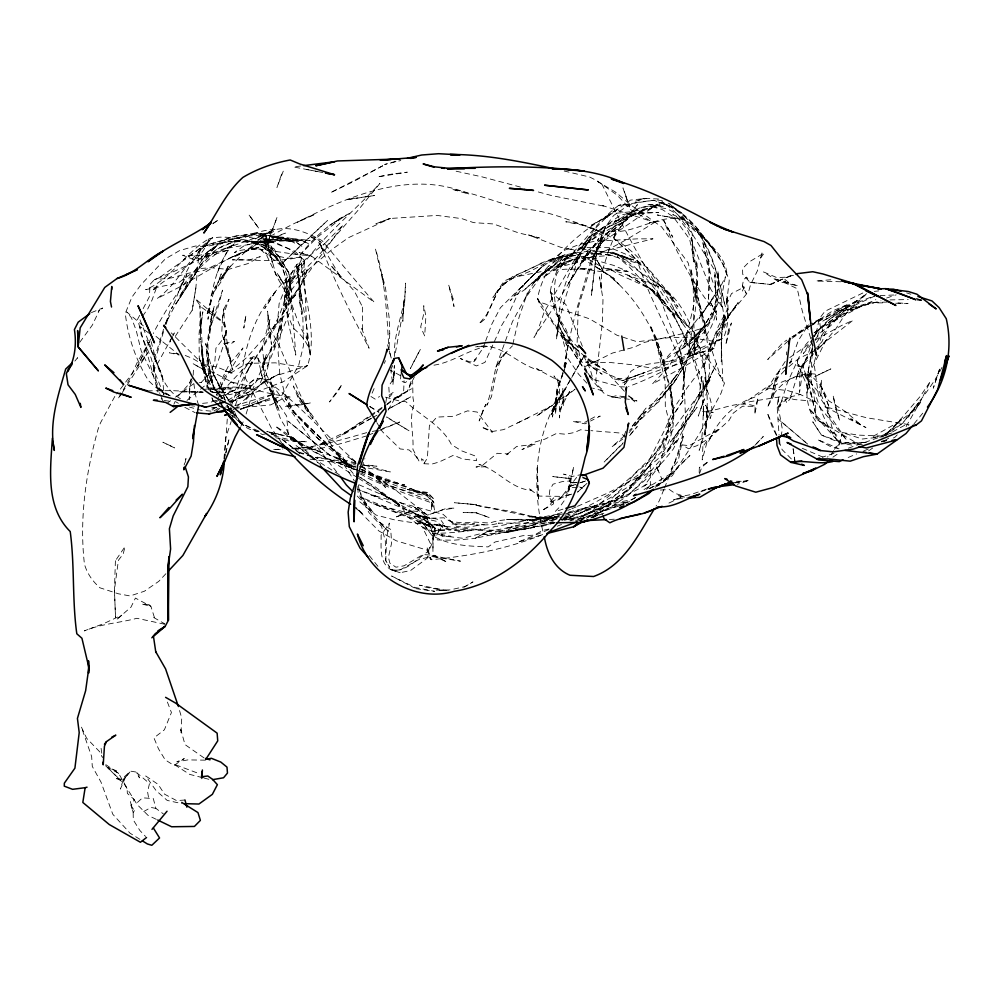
<?xml version="1.0" encoding="UTF-8"?>
<svg xmlns="http://www.w3.org/2000/svg" width="999" height="999" viewBox="0 0 999 999"><rect width="100%" height="100%" fill="white"/><g stroke="black" fill="none" stroke-linecap="round" stroke-linejoin="round"><path stroke-width="0.75" stroke-dasharray="5 3.75" d="M394.543 356.506C392.969 331.468 406.481 308.354 405.407 283.129L404.72 302.148L394.892 355.494M786.488 354.857L786.6 351.873M193.194 375.174L193.431 369.293L192.732 372.065M400.874 373.963L400.512 380.969L405.344 382.605L407.629 380.769M224.463 458.978L227.397 417.12M812.799 344.605L810.713 377.997L815.509 405.007L816.233 422.003C799.462 399.313 809.477 369.767 812.537 344.593M705.057 434.927L707.03 407.405L707.679 415.409L705.057 434.927L707.679 415.409M223.976 459.028L225.587 438.024L231.156 421.553M175.275 336.363L192.22 310.202L195.854 287.987L198.739 255.22L201.074 248.102C212.537 241.958 227.023 239.56 240.022 238.374C225.162 238.574 211.913 247.69 201.174 257.255C214.273 246.129 229.708 237.475 247.115 236.288L230.394 239.261M564.522 367.332L567.719 345.916L575.511 313.199L591.758 258.366L603.458 236.888L592.532 259.752L605.881 226.348L613.648 215.484L626.148 206.843L636.051 202.522L653.746 200.25L671.266 206.818L680.594 213.586L686.738 222.49L692.195 233.491L693.406 261.888L691.583 237.238L696.266 269.792L689.585 239.061L673.239 216.746L662.3 209.553L649.387 206.006L640.347 207.667L626.41 214.523L608.866 226.348L582.804 246.603L560.776 261.451L551.785 283.541L550.224 292.008L559.365 321.116L590.034 376.635L593.144 379.47L620.329 386.8L627.16 386.988M385.801 402.672L386.775 396.628L393.818 392.033L389.448 397.165L388.773 385.964L393.881 378.296L394.493 365.572L392.994 380.144L393.881 378.296L392.807 372.59L390.809 370.317L392.432 364.423M210.714 319.705L214.41 305.544C207.842 332.38 201.111 363.848 214.735 389.485L208.217 373.589L216.97 395.055M192.22 310.202L195.854 287.987M564.547 367.382L569.268 339.173L563.911 366.408M185.19 462.574L185.964 458.516L184.153 464.985M280.507 318.206L277.872 337.225L273.963 347.377L274.887 345.829L271.566 347.752L266.246 375.337L257.717 379.957L242.582 393.806L226.511 403.084M562.724 372.465L561.538 378.521L557.43 389.66L552.36 417.02L558.204 391.608L551.473 414.535L571.016 378.796M780.943 436.675L782.379 429.37L778.458 408.116L778.633 396.516L777.11 406.006L779.07 434.927M213.349 309.815L210.265 325.187L207.879 344.505L208.754 366.558L205.732 343.569L210.09 362.162L215.796 378.708L220.779 389.398L212.1 371.815L221.79 389.672L230.831 403.521M225.811 453.109L229.246 438.236L225.799 453.022M512.824 344.293L519.068 317.22L527.46 292.932L525.749 297.627L541.758 274.875L533.191 283.479L512.425 321.703L495.941 367.008L490.871 391.571L486.863 405.232L491.52 396.591L495.891 374.126L500.374 360.339L495.941 367.008L506.243 352.222L500.736 357.979L512.475 345.804M655.107 487.475L659.328 483.391L661.862 478.921L656.143 465.971L658.141 470.841L668.518 431.78L668.219 417.894L665.309 406.68L665.159 381.493L656.206 341.958C666.583 376.723 685.614 417.507 663.448 451.71L664.31 448.039M812.949 350.312L808.366 369.593L808.453 381.318L807.067 393.231L810.489 370.979L825.798 340.696L835.664 329.033L844.63 315.097L866.807 293.469L856.193 301.373L835.751 310.926L847.427 309.99L880.981 300.824M224.338 458.841L225.437 454.47M190.971 378.971L189.922 383.117L189.248 399.475L189.922 386.151L192.12 380.519M761.962 252.959L757.392 270.829L750.511 284.815L748.763 291.209L727.372 317.395L738.161 302.572L718.918 329.47L738.161 302.572M231.543 420.067L233.878 411.188M235.427 405.257L246.129 374.101L251.773 361.888L246.129 374.101M586.925 383.216L578.558 374.101L567.644 358.029L558.841 324.388L567.02 345.417L554.233 324.875L539.91 304.97L537.549 298.526C545.379 255.856 584.665 229.308 619.005 208.217L605.294 218.132L630.519 200.1L646.191 198.401L660.614 199.101M815.609 357.43L813.998 363.124L818.468 395.404L827.771 409.453L831.742 426.598L838.561 441.758L861.762 444.592M818.044 348.901L822.851 330.332L819.879 323.639L820.566 328.384L815.621 340.097M238.711 237.75C257.18 234.153 278.459 233.154 295.055 243.331L285.826 238.411L282.742 238.037L296.179 242.42L302.61 246.803L294.668 240.846L285.826 238.411L271.191 236.813L282.742 238.037L299.887 241.596L271.191 236.813L284.328 237.213L301.573 240.272L308.803 243.806L301.573 240.272L277.397 238.274L292.769 238.611L310.14 240.459C281.518 239.685 252.497 243.281 224.463 248.863L274.113 231.206L259.265 239.46L266.808 233.017L255.282 238.898L275.037 229.445C259.365 230.032 244.181 236.226 231.83 245.754C214.985 266.296 211.351 293.843 207.954 319.28L211.563 298.301L206.693 315.359L215.634 285.901L210.964 296.141L222.09 280.444L229.021 264.523L219.917 281.406L230.607 266.046L219.393 279.782C232.755 261.763 250 247.615 266.808 233.017C284.69 223.152 305.806 231.543 322.128 240.684C339.423 261.288 356.493 282.118 374.275 302.272L311.563 256.181L299.138 252.547L311.563 256.181M812.637 339.086L806.755 358.941L812.736 348.813M246.116 413.998L251.923 395.204L259.216 385.527L291.171 308.741L291.72 292.195L289.698 282.555L284.34 268.294L267.982 246.191L255.607 243.993C268.294 247.702 276.96 257.954 284.34 268.294L273.177 254.408L260.739 245.192L275.712 257.542M563.336 372.839L556.805 388.798L555.519 414.273L557.43 389.66L564.11 369.942M563.786 371.416L566.483 362.899L564.585 368.531M216.471 395.217L221.516 379.92L229.146 364.598L242.944 348.002C235.015 363.686 224.55 377.847 217.495 393.968M361.95 467.295L364.885 458.578M212.812 410.177L213.823 407.255M217.869 395.592L224.45 376.635L246.753 357.48L277.472 322.689L277.822 319.38L273.476 328.446L277.472 322.689L279.133 303.609L282.118 295.904L293.843 268.057L301.186 260.377L301.261 257.53L294.755 251.061L266.071 239.772L272.365 248.439L265.222 236.488L276.061 274.875L283.454 282.842L276.91 273.064C291.895 292.944 293.256 319.156 307.592 339.672L306.106 335.002L309.44 349.987C307.355 320.679 299.225 292.332 296.391 263.124L301.898 300.437L297.752 274.413L299.375 263.636L301.186 260.377C302.697 295.417 318.231 330.831 307.655 365.659L283.591 381.568L229.458 402.322M163.536 331.631L155.519 358.828L153.958 370.204L153.709 366.82L157.243 387.824L159.815 393.481M166.071 324.338L168.606 317.058L163.923 326.623L175.849 303.958L199.825 267.033L175.849 303.958L198.289 269.118L209.628 258.803L218.856 251.935L234.615 244.63C207.005 254.57 181.568 269.255 154.246 279.782L149.987 284.428L149.45 296.578L142.457 309.965M165.597 323.589L170.717 308.966L172.777 306.181L171.591 308.591C180.27 291.408 183.192 271.628 196.166 256.855L194.156 259.965L201.074 248.102L199.001 251.736L205.557 245.367L238.574 235.514L263.536 233.391L278.259 239.011L292.432 241.558L259.653 238.674L288.898 240.359L263.199 240.547L278.259 239.011L262.725 241.795L228.321 241.571L238.761 240.597L205.557 245.367C187.013 260.851 177.035 284.653 156.993 298.639L178.509 287.562L229.033 258.304L249.625 248.888L258.379 243.207L233.529 240.684L206.044 246.566L195.354 246.041L179.545 250.612L165.372 258.841L140.847 284.865L131.918 297.153L125.312 313.286C127.772 337.013 136.101 360.327 148.476 380.619C154.882 386.863 161.713 392.957 170.23 396.079M229.445 411.388L230.981 407.08M231.493 405.644C243.981 364.498 279.245 333.678 286.663 290.622L286.476 297.602C289.86 264.173 266.945 232.043 231.518 242.707C219.131 246.516 208.354 253.858 200.936 264.598C181.918 283.991 167.507 306.98 154.62 330.744L153.272 333.541M625.774 431.268L623.326 438.111L625.574 436.413L618.881 432.917L590.946 430.644M163.561 329.283L153.921 360.04L152.997 371.79L172.315 336.813M485.139 342.42L483.091 348.014L472.964 362.862L476.236 358.878L470.392 362.038L460.264 358.516L476.398 365.934L484.965 362.35L501.635 325.462L509.115 313.024L517.195 295.192L525.099 283.341L544.055 264.698L519.155 289.26L510.202 300.799L515.197 295.367L523.763 290.397L548.476 268.331L523.763 290.397M485.639 341.021L491.77 324.238L500.412 307.754L539.11 269.355L564.385 250.312L579.87 244.231L594.205 241.371L637.087 238.861L652.996 238.823L585.264 255.969L561.613 264.086L578.483 256.893L559.403 266.483L543.169 277.422C568.369 257.33 593.331 235.976 622.714 222.265L613.748 227.085L597.052 242.545L581.306 263.611L598.925 238.311L568.543 283.117L588.611 250.911L559.415 298.526L533.966 337.425L537.912 330.244L544.08 312.375L573.126 262.188L594.542 233.803L605.481 225.911L612.574 222.103L645.466 209.715L607.829 227.135L660.626 202.71C679.47 207.23 692.994 222.477 704.183 237.35C713.748 248.689 726.91 259.653 726.972 275.786C722.115 257.193 709.003 242.008 695.716 228.584L704.183 237.35L702.871 235.801L722.702 263.037L729.258 280.282L726.46 304.67L726.885 295.417C728.708 309.515 729.195 324.95 723.463 338.099C691.795 354.083 662.175 374.463 628.521 386.501M411.076 381.431L407.555 390.959L401.973 395.354L394.905 398.863L407.555 390.959L414.423 376.76M282.068 314.922L290.734 290.16L290.434 276.748L288.611 272.402L280.045 257.605L268.306 245.092L261.164 241.146L274.313 251.136L289.161 273.489L290.259 289.535L287.724 300.524L290.097 282.942L288.611 272.402L273.988 248.776L259.216 239.535L240.01 235.302C207.505 239.148 194.967 272.789 179.283 296.753L200.936 264.598L218.319 248.539L231.518 242.707L241.371 240.996L264.198 244.817L277.797 258.354L280.232 263.786L273.177 254.408M663.873 489.46L659.228 500.861L656.093 506.043M664.447 488.036L678.933 452.422L685.551 420.254L683.878 372.627L682.454 400.324C683.928 353.321 701.935 307.842 696.653 260.577L696.64 292.882L684.715 343.893L687.449 334.615L668.868 366.72L652.447 383.941L683.416 367.02L714.073 348.451L717.232 333.479L716.508 336.663L724.887 322.128L721.028 296.94L713.935 269.093L692.619 234.553L677.484 214.223L667.07 208.741L649.387 206.006L652.384 206.443L642.544 207.205L630.194 213.112L619.517 221.216L608.016 232.867L593.818 256.431L578.259 307.317L577.147 342.507L578.021 347.028M226.698 252.11L216.671 274.138M384.353 363.374L385.452 360.701M374.076 388.586L370.729 396.366L375.224 399.163L379.57 396.516M551.972 413.499L559.353 396.903L551.473 414.535M173.888 404.233L175.137 401.511M230.369 412.325L252.834 392.382L245.267 400.287L252.934 388.673L281.044 326.036L280.407 331.206L281.955 318.444L288.062 311.201L288.948 301.561L285.964 280.082L292.507 310.602L295.779 355.12L287.4 318.781L286.114 292.894L277.522 277.934L266.358 254.72L259.665 248.813L252.635 249.213L246.079 250.911L257.005 248.564L262.749 250.225C252.272 244.63 241.471 255.619 231.406 257.38L243.207 252.098L203.546 270.579L188.049 273.314L171.591 277.897L154.246 279.782L161.176 276.323L206.493 244.118L208.928 238.873C230.632 232.755 251.985 244.842 274.051 242.37L248.039 241.546L274.438 242.095L288.424 248.651L304.745 260.327L303.908 267.782L307.018 333.154L310.477 356.531C309.727 344.942 302.185 335.701 293.656 328.496C285.989 313.062 281.381 296.503 286.463 279.445L281.78 266.296L265.359 252.884L287.662 258.454L300.012 257.143C277.56 262.375 255.182 259.79 232.33 259.827L249.663 259.852L260.289 256.643L247.827 263.624L228.321 269.455L211.563 267.769L198.127 268.594L178.159 283.067L145.654 289.623C171.416 279.121 185.19 252.322 208.928 238.873C200.799 265.11 170.255 272.989 152.372 291.071L157.33 285.377L152.16 299.775L147.702 309.003L141.708 317.382M388.074 410.127L395.429 397.365L398.551 397.402L403.671 391.258L404.071 380.731M150.587 339.148L137.8 365.759L149.213 342.307L137.775 361.276L130.057 378.146L121.89 392.27M728.496 316.059L717.344 339.21L708.541 354.732L702.896 368.731L714.622 336.176L725.536 316.983L723.95 321.628L723.963 313.024L726.985 321.728L721.44 333.416L721.303 361.775L721.44 333.416L723.363 319.355L721.216 342.794L722.814 381.106L719.892 375.399L724.462 383.154L721.116 393.007L699.55 433.641L672.29 475.749L654.02 486.763M546.778 270.916L561.575 259.515L538.374 277.322C558.528 258.079 587.412 257.255 613.548 255.195L590.421 252.947L609.59 255.207L639.223 263.786C611.763 247.19 576.723 248.389 548.064 261.064L572.34 254.67L553.483 258.279L540.796 263.237L532.504 267.907L512.699 276.486L502.46 285.277L505.656 282.218L498.039 290.809L485.289 318.756L478.996 323.938L486.55 314.872L498.039 290.809L502.46 285.277L512.087 278.646L530.944 270.954L545.916 262.887L562.212 258.391L587.912 257.667L595.192 258.803L582.804 256.631L613.636 265.372L627.572 271.378L605.806 268.344L622.652 273.189L658.791 286.863L640.159 278.321L627.572 271.378L610.926 269.555L601.311 271.653L579.033 268.232L591.883 269.193L565.459 269.206L543.593 271.129L514.385 277.185L503.508 283.828L492.907 297.377L504.22 280.981C526.236 271.603 546.191 257.904 570.741 255.844C586.188 252.71 597.414 268.119 612.112 270.417C629.857 281.506 653.433 285.389 665.471 303.684L649.075 287.712L656.68 293.132L674.8 316.146L665.471 303.684L653.621 290.809L626.385 274.238L653.621 290.809L662.999 304.046L674.8 316.146L673.139 314.086C689.722 345.642 702.996 380.507 703.496 416.583L703.558 406.531L702.547 430.644L701.111 443.556L699.163 450.312C709.29 424.488 708.316 396.178 704.682 369.018C695.791 340.821 689.36 308.803 665.034 289.211L678.009 306.98L666.096 290.097L653.833 280.881L664.235 289.148L673.239 298.389L647.702 267.832L629.832 255.931L610.277 247.677L586.563 247.477L577.872 248.301L611.925 252.984L633.616 259.927L611.126 251.736C641.183 265.597 658.915 293.244 675.973 320.13C688.661 342.02 697.939 365.646 704.295 390.109L702.909 380.119L703.209 402.297L704.033 399.675L698.276 416.096L707.117 391.421L706.955 384.665L705.007 377.485L705.781 385.651L709.49 373.276L708.99 354.857L704.57 322.714L702.122 316.745L690.746 268.381L693.169 285.152L694.467 353.296L694.68 339.847L694.03 354.533L699.6 331.905L694.954 345.304L686.076 360.452L670.591 383.566L677.359 374.175L635.164 424.962L651.735 408.778L673.95 382.742C685.189 365.01 695.629 346.603 701.922 326.473L688.923 352.347L711.825 312.812C703.771 329.982 689.46 342.607 675.224 354.595L684.79 344.318L701.585 329.72L686.875 344.555M139.66 315.334L137.562 319.343L157.979 392.045M240.809 426.336L244.33 419.767M172.328 336.75L168.843 343.231L170.679 341.271M114.823 396.416L100.462 422.914L98.127 429.071C85.814 472.764 79.221 518.806 84.44 564.123C87.125 573.588 92.645 581.393 100 587.824L118.369 593.781L130.057 595.953L144.368 591.246L158.829 581.306L166.146 573.438M571.753 377.485L584.452 355.282L570.516 379.308M941.907 367.47C931.567 387.962 916.183 404.845 902.734 423.226C893.318 429.732 883.528 437.475 871.528 437.2C889.31 427.197 908.403 418.444 921.403 401.386L908.141 417.132L918.643 402.684L902.734 423.226L881.605 436.001L857.929 435.102L842.07 432.48L862.274 439.023L883.591 436.75M121.141 393.556L118.169 398.688L121.516 393.731M569.742 380.644L553.471 408.678L565.784 387.937C534.44 428.921 531.143 485.114 543.493 533.703M816.483 342.482L829.982 323.901L840.621 315.884L826.398 325.299L861.95 305.806L850.211 310.214L872.452 302.497L887.699 302.048M582.454 250.412C564.86 274.35 558.116 303.933 557.567 333.204L559.228 314.947L556.493 339.373C559.265 311.139 570.154 284.403 578.521 257.467L570.791 269.905C581.93 255.132 588.648 235.514 605.481 225.911L590.809 239.31L582.454 250.412L588.136 242.919M906.118 426.548L920.916 400.487L930.381 381.381L920.179 396.428L901.91 417.844L885.913 434.577M833.703 450.549L830.631 455.644L827.184 457.067M834.477 449.275L836.013 446.728L840.708 444.031L866.483 442.207M673.95 382.742L685.202 364.198M812.986 338.024L803.358 353.521L814.048 340.859M813.785 336.738L817.007 331.568L816.033 333.616L819.367 318.681L824.937 311.276L863.823 292.52M192.195 378.434L188.049 385.052L177.01 397.44M215.135 402.659L216.596 400.374M217.332 399.238C227.223 383.416 242.532 371.978 253.097 356.581L257.829 357.917L270.404 382.267L277.397 403.084L275.237 398.851L286.651 416.121L288.024 432.292L291.171 439.835L285.302 426.748L280.856 419.755L270.791 391.533L262.962 379.932L257.829 357.917L249.787 358.254L253.097 356.581L241.983 372.352L235.327 389.935L227.485 393.781L221.516 398.089M785.214 361.451L778.696 371.541L774.949 380.344L771.178 397.964C781.243 381.156 799 370.654 818.768 374.65L830.856 368.918L812.362 377.834L807.854 374.575L811.712 374.575C790.459 375.874 771.965 385.826 754.27 397.34C733.154 403.871 716.508 422.14 708.291 442.22L712.424 433.866L719.655 428.733L689.185 445.641L682.192 444.93L688.486 448.763L696.965 445.679L709.39 438.224L729.02 420.429L733.241 413.124L742.507 406.231L755.481 406.381C737.312 399.2 720.516 411.226 702.809 411.551L713.186 412.437L709.178 411.9L705.606 405.169L710.164 415.384L710.164 418.506C714.198 408.291 710.102 397.44 706.068 387.912C706.855 368.668 701.123 350.05 694.28 332.292L679.37 317.782L673.239 308.441L680.918 319.518L687.874 326.398L669.979 297.015L661.201 286.463L617.332 256.668L629.757 267.445L667.919 308.341L680.918 319.518L679.37 317.782C661.763 288.261 645.017 256.368 614.048 238.811C599.025 230.444 583.229 222.827 565.771 221.79L582.742 225.262L598.851 231.156C573.726 221.953 548.726 210.314 521.628 208.779C498.164 203.122 475.924 193.406 452.048 189.286L469.293 194.156C412.125 169.056 348.763 195.767 297.302 222.377L315.372 214.136C294.53 222.215 275.412 233.354 256.131 244.418L271.491 239.236L285.352 233.104L265.334 240.509L244.605 245.429L234.353 252.647L240.135 250.424L258.816 247.29L250.849 247.789L298.114 254.733L309.465 255.582M122.353 392.482L147.752 352.847L116.658 393.993M791.433 396.615L786.975 403.184L785.064 399.375L791.433 396.615L800.361 394.518L814.385 401.186L794.904 399.625L781.867 396.578L750.137 401.635L742.881 403.871L765.409 387.987L787.986 390.646L800.361 394.518M660.539 464.085L643.955 486.101L648.164 483.416C622.864 498.763 594.967 509.303 565.609 513.386M249.438 367.045L261.925 348.938L278.259 322.465L291.958 295.617L290.16 284.565L295.055 269.618L304.745 260.327C298.089 277.797 297.677 296.378 301.898 314.523L298.639 274.151L299.85 302.173L302.772 313.486L303.459 345.779L298.676 365.334L281.331 396.291L240.484 409.041L269.405 398.626L240.509 409.44M814.36 336.576C825.461 315.734 850.386 309.265 866.807 293.469M79.783 342.27L92.395 325.025L99.45 310.052L98.277 311.388L102.747 308.017L90.921 312.787M624.3 221.353L637.424 204.645L627.285 219.143L611.663 230.906L606.43 238.037L597.127 247.64L594.442 254.533L601.698 242.532L657.667 204.196L646.565 210.477L661.438 203.509L671.016 206.219L681.468 212.899L668.094 203.109M760.489 258.142L764.372 252.847L749.063 261.988L742.582 268.569L742.719 274.313L750.087 282.417L770.953 284.49L785.439 277.722L793.755 275.437M789.472 362.824L791.27 360.402L798.301 340.597L806.056 328.459L808.691 326.998M670.254 386.888L658.603 402.023L639.972 415.547L644.205 412.038L631.168 427.547L645.916 408.229L660.489 398.364L675.936 379.558L658.94 399.425L660.489 398.364M576.635 477.397L561.888 496.366L539.56 496.091L528.271 488.299L531.868 490.347C510.939 489.273 498.301 469.855 478.971 464.398L486.051 466.77L475.999 467.045L482.055 465.671L497.19 453.296L508.379 453.921L505.307 455.756L516.72 446.441L535.352 444.193L521.94 449.625L535.189 441.97L544.967 439.11L556.58 433.404L565.571 434.228L574.4 432.505L580.569 429.757L589.535 430.631M815.034 339.66L821.877 331.256L830.594 325.811L847.302 307.342L858.478 299.65L822.502 321.291L847.302 307.342L828.433 315.984L810.002 326.261M914.048 423.801L922.864 413.049M74.85 361.089L77.635 357.717L75.462 359.777M814.809 350.187L822.352 341.146L824.999 333.354L830.743 323.226L855.156 305.12L874.512 296.191C851.323 302.372 833.703 320.067 814.023 332.879M629.095 432.617L641.92 417.407L629.545 430.407M622.827 443.618L604.145 462.05L623.214 442.694M629.57 435.664L637.275 426.573L629.233 435.789M646.565 489.522L651.56 483.641L650.337 485.352L650.287 462.587L662.499 451.011L664.023 442.432L670.441 430.457L673.726 417.008L670.654 385.801L671.44 405.656L673.726 417.008L669.605 388.211L663.336 363.436L650.137 325.224L656.405 338.336L666.183 370.179C657.779 335.652 640.471 303.122 613.623 279.483L618.98 284.303C604.67 269.967 585.102 262.737 570.841 248.851L574.55 250.287L560.539 247.252L528.571 234.965L539.385 237.949L518.493 232.867L493.506 223.963L473.563 222.615L461.95 218.656L437.05 215.422L390.085 218.481L375.911 223.764L390.334 218.419L348.426 237.712L332.53 249.038L304.233 273.114L284.166 299.688L285.826 294.93L278.134 352.422L279.795 373.838L284.103 391.371L293.856 412.287L315.796 436.463C327.897 449.438 344.305 457.467 354.333 472.14M789.672 363.561L791.52 361.388L789.247 363.311M299.875 255.269C313.549 238.024 329.658 222.64 349.775 213.287L329.732 225.212L342.62 217.258L316.646 237.837L300.224 254.895M897.214 434.852L895.191 437.013L890.109 439.785M206.493 244.118L212.775 237.462L196.553 250.899L183.853 259.578M754.857 445.392L763.311 436.476L754.457 445.779M624.387 435.826L611.7 446.965L622.702 439.061M813.548 353.833L800.873 367.02L806.093 359.178L796.078 378.184L798.788 370.829L791.258 395.092L777.147 407.567L782.329 400.736L779.57 407.105L787.287 383.004L803.621 347.165L813.598 335.539L830.444 318.581L843.68 310.577L855.656 306.805L869.392 302.872L884.839 302.884M817.769 349.45L828.321 338.461L817.594 349.113L826.46 340.984L852.946 320.342L842.194 325.199L813.273 341.071M586.987 483.354L577.547 492.132L586.838 483.316M784.69 370.442L766.67 389.56L776.698 373.901L784.677 367.157M519.155 289.26L525.099 283.341M788.211 340.946L767.707 359.515L782.979 342.532L786.825 340.135M886.101 434.802L901.398 419.655L884.44 435.527M657.105 486.413L689.922 455.494L664.347 481.193L658.416 485.689M580.244 520.741L649.775 460.889L660.726 444.842L670.466 424.45C660.252 452.422 643.581 477.747 620.779 497.002L650.611 464.722L629.682 487.5L639.585 475.262L648.688 461.113L665.471 428.384L673.963 408.329L687.137 387.762L701.298 369.081L718.518 325.924L727.821 308.766L727.821 318.007L726.797 303.883L731.518 293.569L744.342 286.988L742.357 291.084L742.632 285.714L746.278 293.494L742.444 285.602L743.493 279.795L746.653 277.085L750.087 282.417L770.953 284.49L768.231 285.04L792.919 274.875M137.425 802.409L142.545 797.826L153.309 798.576L155.881 808.403L163.361 813.873M832.929 457.142L840.109 452.31M658.291 485.414L674.849 471.366L641.47 491.058M253.359 380.095L239.048 392.182L245.379 388.561L252.26 387.899L208.679 387.924L229.733 394.68L239.048 392.182L253.359 380.095L257.005 378.234L270.954 379.807L273.339 398.039L276.336 406.518L273.027 395.729L270.954 379.807M693.269 338.149L703.159 329.97L709.302 322.128L703.958 327.734L690.634 331.855L644.355 342.42L634.802 346.953L612.487 353.047L584.59 366.845L594.929 361.576L585.664 362.113L610.676 362.55L631.942 364.697L653.171 368.344L723.463 338.099L714.635 341.496L687.662 337.163L668.231 337.749L637.225 341.795L616.995 335.264L589.647 318.856L539.535 302.023L537.549 298.526L581.218 364.398L593.144 379.47L589.934 368.631L582.654 353.921M788.96 366.583L799 358.354L813.86 351.311M386.963 404.108L394.33 398.264L411.551 388.786M216.496 411.014L219.83 408.366M592.931 517.407L623.289 494.942L607.717 505.719L596.878 510.564L628.621 494.605L644.992 480.219L663.461 461.088L673.226 449.138L716.708 363.673L704.745 387.187L711.513 374.95L695.916 399.338L666.87 452.26L684.627 423.738L710.863 378.521L654.495 454.508L636.001 472.19L623.863 486.55L591.758 518.294L599.762 513.936L593.081 517.245M611.663 230.906L627.285 219.143L619.967 227.597L624.075 221.478L612.936 239.348L616.408 230.956L608.066 252.422L601.61 273.251L601.298 290.185L599.55 276.848L602.984 299.575L602.372 322.827L595.866 379.32L596.515 384.44L603.808 391.009L592.519 388.124M381.893 408.466L371.99 415.347M386.613 404.92L398.389 396.041L394.33 398.264M808.84 324.825L793.081 336.675L811.188 325.025M166.945 403.409L170.592 400.724M175.462 397.14L193.681 383.703L197.839 382.979M216.733 401.548L220.317 398.951M814.073 332.854L834.764 318.157L875.823 299.638M789.747 357.567L812.125 341.745M868.631 450.861L873.188 447.664M792.045 338.299L811.213 325.075M370.729 416.196L341.67 435.102L383.104 406.655M201.224 778.783L204.146 776.81M212.675 223.788L218.793 219.68L212.525 223.726M812.487 324.188L832.392 311.014L848.213 304.171L812.487 324.188L822.227 317.944L810.052 323.926M586.438 518.331L609.627 503.109L631.768 486.9L615.172 498.538L598.326 508.179L569.967 520.991M186.988 400.412L207.68 383.316L212.562 377.26L224.413 342.62L226.586 330.532L224.688 323.339L195.379 298.788L201.348 307.217L222.39 321.953L226.586 330.532L223.576 339.722L225.999 332.592L225 336.176L215.934 348.214L214.822 361.7L210.739 372.577L201.136 382.505L203.371 382.018L199.226 382.742M214.073 410.939L219.156 407.692M791.957 336.95L808.641 326.586M227.847 400.374L252.073 385.439L244.243 385.027L229.683 381.606L234.028 383.229L214.273 372.852L202.035 368.619L192.982 363.636L202.547 369.068L206.219 375.374L202.035 368.619L202.547 369.068L201.274 362.612L171.229 332.854M884.814 440.547L888.698 438.174M463.861 587.262L472.964 581.905L465.097 586.563L453.034 589.248M231.181 402.585L275.274 375.999L279.333 374.063L261.263 383.141L275.274 375.999L307.655 365.659L300.736 366.933L275.387 362.849L250.012 363.274L245.23 364.385L230.532 373.102L225.175 370.991L232.055 373.127L217.17 367.12L200.649 363.861L207.617 367.282L192.57 358.466L184.153 355.032M143.769 811.513L150.986 807.442L155.881 808.403M561.925 512.425L549.025 517.045L505.694 528.496L513.261 526.823L487.35 531.555L474.962 538.473L453.833 540.197L437.45 539.972L432.754 533.366L431.993 525.212L424.975 519.992L415.234 515.646L431.993 525.212L435.015 527.847L433.154 538.798L432.954 551.648L432.754 533.366C475.911 533.266 517.944 521.203 560.227 513.748M589.01 420.017L585.027 422.252L572.814 421.441L585.014 423.826L589.173 421.728M590.347 419.28L594.33 417.045L600.262 416.121L590.559 421.029M487.35 531.555L474.962 538.473C500.961 531.98 528.171 530.094 553.995 522.539M635.414 497.627L628.621 501.448L607.292 508.578L589.735 517.994M635.439 497.539L631.38 499.775L611.888 503.471L586.525 514.41L562.487 520.816M371.054 418.556C353.758 427.722 337.749 439.947 318.519 444.942L350.999 429.37L371.478 418.206M388.399 409.053L411.089 396.64L387.862 409.29M372.852 417.47L376.948 415.234M649.8 488.573L659.328 483.391L647.514 489.385M884.889 436.039L904.42 425.412L908.753 425.312M517.707 422.902L552.472 405.482L536.276 416.233L574.999 389.248L565.784 396.553L569.605 391.596L560.027 409.378L564.485 397.652L560.289 411.388L559.415 417.919L559.54 389.66L557.517 380.119L560.014 385.214L553.958 375.924L559.353 381.094L536.538 368.731L542.045 370.779C518.006 366.758 501.76 340.959 475.624 346.915M528.708 417.619L503.721 429.595L492.882 431.393L481.543 427.06L492.332 432.28L477.197 412.063L467.495 410.864L453.883 416.271L436.813 417.107L429.408 425.512L427.385 458.091L424.188 463.136L425.499 461.413L421.366 458.741L422.939 463.673L431.78 464.11L439.023 462.05L453.596 455.194L462.312 458.891L476.535 460.676L475.961 456.268L461.476 450.786L451.436 444.555C441.658 425.187 421.079 416.221 405.969 401.76L399.313 400.974L384.965 397.028M668.918 503.071L681.093 497.277L673.438 499.999L684.29 497.777M231.306 401.798L247.789 394.455L229.308 401.998M571.903 508.753L576.048 506.93M577.434 506.331L607.829 493.007L651.835 470.079C624.512 490.596 595.004 508.753 562.474 519.73M220.429 396.366L235.327 389.935L222.864 392.844L212.275 392.57M368.281 435.252L373.976 432.854M379.67 430.457L399.625 422.053L382.342 428.633M848.176 457.492L856.655 453.921M863.71 450.949L869.367 448.563M579.882 520.629L608.466 508.653L627.547 495.866L640.834 482.867L678.059 439.223C646.715 473.439 605.694 498.901 563.673 518.131M548.788 529.645L517.719 542.232L542.282 534.677M557.255 526.211L561.5 524.487M561.775 520.454L611.538 501.161L565.434 513.911M215.846 400.249L209.715 402.622L202.048 403.409M700.911 491.783L706.593 489.61M230.394 413.224L234.728 411.6M590.958 518.006L605.157 512.799M833.965 453.334L822.502 457.13M623.813 503.696L574.487 520.816M625.262 503.171L629.595 501.585M542.632 534.552C507.242 549.013 469.13 556.043 431.231 559.715L428.783 556.93L426.973 546.728L431.231 559.715L427.497 550.249L396.178 540.746L378.883 530.968L355.931 507.742M567.657 510.377L570.516 509.353M848.351 448.164L891.932 432.929M618.568 506.118L575.674 520.591M620.004 505.619L624.325 504.108M706.468 489.16L690.709 494.617L683.503 495.991L674.837 493.319L669.455 489.547L658.753 490.147M574.974 484.64L567.619 487.175L576.373 483.978M580.856 482.617L586.738 480.581L577.847 483.491M571.815 494.105L561.763 497.552L556.93 500.786L562.062 496.74L571.915 493.806M563.723 518.256L584.702 511.063L597.652 504.87L567.819 512.287M886.613 298.027L896.14 294.867M562.899 509.153L555.007 511.725L559.964 506.655L565.796 498.489L573.726 466.77L568.369 493.019L569.905 482.804L568.443 475.499L563.561 474.113L572.177 476.448L580.806 474.675M433.966 365.172C453.146 362.275 468.456 349.463 487.262 346.441L475.312 346.84M366.845 435.851C343.569 442.632 319.88 451.61 295.254 449.687M554.994 522.564L508.778 532.105L482.342 534.34M227.023 410.377L232.942 408.666M234.428 408.229L252.21 403.084L273.901 393.956L234.765 405.719M395.979 161.226L384.69 164.473L400.799 160.527M881.33 441.895L887.224 440.259M554.969 522.827L541.458 526.436L512.724 526.011L508.266 530.032L497.415 532.167L490.072 535.414L481.043 533.553L462.787 538.274L441.608 535.739L444.105 536.775L418.806 525.237L406.218 515.509L403.584 509.765L394.218 501.223L409.428 512.012L394.817 517.507L411.188 510.789L420.629 511.825L426.448 516.733L431.843 530.569L433.454 540.534L428.296 551.785L430.569 543.843L422.677 527.659L429.245 531.543L423.151 523.414L419.767 522.002L413.911 516.52L418.743 522.989L425.562 523.526L419.767 522.002L429.57 526.835L423.151 523.414L431.605 535.027C448.526 545.641 468.806 546.141 488.136 546.903L495.104 541.982L522.802 535.714L534.14 535.139L542.557 530.457L549.974 528.808M562.599 519.23L573.001 516.483L563.898 517.981M559.615 515.621L511.401 529.12L553.683 521.59M226.948 409.553L232.992 408.541M881.705 441.446L887.349 440.109M793.468 275.324L784.315 277.285L776.498 277.485L763.586 271.94L777.996 281.331L798.114 285.889L773.576 278.571L790.097 283.604L783.89 278.584L786.188 283.341L797.252 288.723L802.259 310.914L812.974 345.704M358.316 485.077C361.126 504.158 375.612 517.919 388.236 531.206L378.658 521.678L390.709 529.445L391.645 542.957L388.424 557.305L389.835 563.036L395.929 567.195L404.108 565.784L423.039 554.557L434.877 555.357L447.152 562.225L433.354 555.744L430.881 556.381L460.477 561.176L433.354 555.744L418.231 559.852L399.001 570.529L390.771 569.617L400.174 572.727L410.552 570.516L427.172 558.279L428.796 550.998C417.47 558.091 405.394 573.526 390.771 569.617C378.883 562.387 381.343 546.99 381.106 535.227L389.473 523.089L386.638 537.762L385.764 560.651L389.71 567.37L385.764 560.651L385.314 541.058L381.518 526.261L368.956 512.587L358.166 493.119L357.692 486.913M366.708 432.629C342.245 439.635 317.744 447.04 292.207 449.038L313.112 446.978L291.895 448.376M372.365 431.456L378.022 430.282M559.178 516.458L532.492 519.63L564.098 513.673M564.972 515.297L569.318 514.423L566.358 514.897M528.858 528.396C494.18 533.503 459.815 527.197 425.274 524.475L439.872 524.837L447.415 527.285L448.389 528.446L505.656 532.13L534.552 527.247M224.201 343.481L234.453 341.483L231.581 343.356L224.201 343.481L231.368 361.613L223.339 337.163M734.602 482.692L749.662 480.169L737.212 484.315M556.318 519.23L544.193 521.241L555.968 519.917M558.965 516.083L544.18 518.456L529.008 516.708L544.18 518.456L557.792 517.569M265.397 433.991L262.287 434.465L243.968 424.612L259.678 431.493M225.599 407.043L228.659 406.593M734.577 482.942L746.603 481.281L732.667 481.268L730.044 480.357M300.662 166.009L293.444 166.945L317.008 171.441M625.699 502.322L619.642 503.046L611.388 506.493L601.91 506.88L579.358 517.969L599.687 508.666L601.136 509.415L588.086 512.849L599.687 508.666L602.522 515.059M874.287 291.383L878.77 290.896M557.13 518.606C534.89 522.002 511.176 515.796 489.66 523.039L474.388 522.09L462.912 522.902L451.011 521.603L443.818 517.807L426.648 518.369L421.253 517.045L408.628 510.764L426.648 518.369L357.58 489.235L378.708 497.252L371.591 494.967L443.069 514.31L456.58 526.398L466.258 527.36L484.153 524.413L476.186 525.162L492.42 524.675L499.737 523.089L498.364 523.189L553.846 522.864M234.528 408.404L270.741 404.87L283.941 398.052L291.533 396.828C266.283 395.616 242.083 381.83 216.383 389.223L231.268 388.911L204.296 389.248M881.48 441.233L887.599 440.709M830.831 279.77L815.833 281.006L842.656 281.83M184.952 800.012L176.586 800.611L164.535 794.168L158.154 784.415L145.717 775.961L156.106 790.621L167.183 800.424L181.855 803.596M273.714 449.575L282.804 448.976M563.848 517.17L566.87 516.97L559.765 517.332M866.32 442.357L843.206 442.882L821.453 435.064L812.749 421.815L821.453 435.064L840.209 442.857L854.757 445.704M609.353 519.505L617.107 519.03M239.198 392.07L232.567 392.445L244.668 393.219L253.022 391.708L265.322 379.907L267.295 382.667L273.339 398.039L273.027 395.729M576.223 482.642L569.905 482.804L577.609 482.567M880.044 295.554L896.253 294.917M577.222 487.425L571.266 487.662L561.525 496.94L549.088 502.822L553.721 497.827L553.571 503.858L541.883 510.676L549.25 505.794L552.734 501.198L553.571 503.858L549.063 496.853L549.862 489.822L553.021 484.203L562.449 481.555L569.218 481.043L578.296 486.138M889.972 299.912L908.228 299.563M450.025 589.909L435.839 590.147L448.276 590.859M147.352 390.846L172.29 390.646L202.934 391.983M626.223 397.227L610.039 397.365L616.583 395.641L626.311 397.028M275.262 449.562L282.992 449.5M561.863 519.255L581.093 518.606L563.061 518.493M558.341 517.395L535.077 517.382L470.429 504.17L454.52 502.734L476.486 504.657L470.429 504.17L515.047 512.187L535.077 517.382L553.958 518.269L529.008 515.984L557.142 518.893M202.11 392.083L178.983 391.708L203.197 392.345M212.899 392.257L225.225 392.457L212.138 392.382M205.419 760.152L187.824 759.902L176.848 761.837L184.291 758.603L173.951 765.484L165.172 759.839L158.429 748.713L153.946 737.899L164.398 729.782L171.428 712.549L166.646 700.087M895.678 303.234L908.066 303.621L894.979 302.61M559.852 519.318L582.405 520.367M363.299 465.347L376.923 466.196L363.436 464.597M355.781 466.346L349.213 465.896L338.886 458.541L345.791 464.635L355.12 475.786M909.015 424.65L866.383 417.719L824.237 406.456L865.946 427.572L850.711 418.781L861.488 425.462L846.203 412.125L828.396 400.549L821.116 386.238L806.83 370.617C816.595 394.555 821.702 421.541 838.561 441.758L808.765 408.554L828.945 427.809L816.945 419.543L857.766 443.668L864.872 444.955M191.621 405.856L194.718 406.094M211.751 407.342L219.493 407.917M210.964 411.138L200.836 410.177L189.523 407.117M269.393 432.53L293.931 437.774L266.858 431.518M310.027 459.178L355.744 464.872M178.297 353.921L169.38 352.809L179.183 354.995L153.184 334.166M917.169 300.037L921.553 300.599M164.111 400.512L169.955 401.248M662.362 200.699L656.568 199.875L618.643 205.394C595.192 222.889 579.857 248.726 557.729 267.757L566.396 263.649L553.246 267.607C591.221 262.4 624.25 241.346 656.068 221.441L649.45 222.802L663.698 220.567L672.789 237.163L663.898 220.554C676.261 253.646 693.718 284.715 715.696 312.4L716.558 320.067L716.208 310.789C713.436 327.834 702.759 343.644 688.786 353.596C671.74 366.658 647.152 358.466 630.631 371.528L624.275 384.877L629.083 379.682L621.79 383.179L667.931 367.22L683.728 362.649L698.363 352.859L622.427 380.719L613.686 378.833L629.857 377.959L645.079 372.34L622.427 380.719L588.623 364.872L602.11 374.213L589.248 364.985L585.551 354.92M415.721 588.636L434.752 591.346L415.122 587.512L391.583 575.998L414.385 587.936M210.115 391.146L212.899 391.583L208.354 390.572M446.828 590.634L426.623 587.424L419.43 585.152L446.753 590.559M355.944 463.648L317.145 457.217L355.207 465.696M306.818 169.53L317.894 171.591M359.553 466.57L390.272 471.915L363.561 464.947M318.456 171.716L322.827 172.527M259.278 431.456C243.843 430.706 233.903 417.607 226.81 405.357M267.008 431.58L278.421 433.878M917.694 299.038L921.915 299.9M684.677 497.102L677.235 495.392L687.849 497.977M456.143 171.216L482.005 176.848L521.765 187.425M564.16 171.016L589.535 176.985L596.965 180.707L617.27 195.217L630.869 209.815L650.736 221.141L602.684 205.619L605.207 206.393L551.073 195.442L534.952 191.034M275.612 437.699L290.422 441.296L307.417 441.783L295.517 441.196L271.691 435.352M164.685 624.225L136.888 618.294C119.668 622.964 101.199 623.738 84.366 630.893L103.896 623.538L121.778 615.172L116.421 619.767L130.994 607.117L135.414 598.089L150.924 606.356L155.394 620.641M202.572 777.684L189.66 774.375L173.414 763.985L199.226 773.676M204.008 778.059L209.753 779.532M356.144 463.012L341.308 459.14L307.605 447.502L322.19 452.697L303.958 445.067L275.249 425.986C299.513 447.065 328.821 460.202 358.828 470.816M839.01 448.813L830.219 446.391L817.282 439.423L837.299 448.014M298.664 452.722L317.969 458.329L296.291 451.223M906.617 292.894L910.851 294.243M390.771 569.617L400.174 572.727M360.989 469.792L394.68 481.93L429.47 496.178L433.953 502.997L426.91 495.891L413.349 493.244L382.38 483.441L360.789 472.827M360.202 477.51L375.1 486.775L399.7 505.794L371.153 485.589L362.749 478.371L357.954 476.498M271.104 433.891L276.698 435.864L271.154 433.828M360.489 471.228L385.427 480.269L404.645 484.902L385.427 480.269L360.776 471.278M359.328 470.741L340.484 463.873L356.193 469.655M671.266 206.818L653.746 200.25M360.239 471.353C380.169 478.334 399.013 489.048 420.154 492.045L391.683 482.217L361.476 469.493M355.706 467.307L347.065 464.023L332.679 456.031L354.046 469.505M802.259 448.301L823.126 457.23M358.978 484.765L424.787 513.311L412.837 506.343L427.51 515.147L442.644 509.89L454.445 508.129L446.516 508.341L427.51 515.147L390.859 486.388L361.75 466.296M916.283 298.401L923.338 301.461M156.331 819.367L148.002 815.334L137.225 804.645L124.313 784.19L105.37 765.509L120.792 780.394L114.835 777.959L121.516 779.332L130.594 771.153L136.738 772.152L139.498 777.859L136.738 772.702L149.5 783.503L147.577 791.77L148.614 798.001M580.207 487.312L582.18 488.324L579.595 486.875M184.79 407.33L195.23 412.724M353.946 467.47L341.733 460.914L354.146 469.605M360.352 473.951L370.542 479.483L394.755 489.635L431.693 502.884L431.493 510.052L432.305 503.496L430.844 500.949L388.324 485.014L362.337 469.418M400.299 375.562L390.809 370.317L392.894 385.002L394.33 371.79L392.457 365.484M153.621 617.469L164.823 623.863M175.749 401.773L178.396 403.309M139.947 839.347L130.032 833.191L112.812 814.285L101.011 782.13L92.283 766.408L91.658 756.555L81.281 726.81L86.613 738.224L99.613 751.698L102.098 756.88M369.93 406.506L379.071 412.187M386.9 417.045L409.103 430.831L386.363 417.045M227.41 406.094L230.769 414.76L243.918 425.649L227.198 405.282M369.642 406.506L378.646 412.175M357.355 477.522L334.64 463.136L290.809 437.649L302.797 445.679L292.807 437.412L317.47 462.35M358.616 478.321L400.249 505.069L380.656 493.581L411.6 511.163L431.993 525.212L435.289 529.033L434.752 535.739L434.827 527.971L420.242 521.665L435.289 529.033L434.827 527.971L373.102 503.646L360.352 497.165L403.146 513.548L436.401 521.303L444.443 528.621L461.725 531.68L469.98 529.77L462.912 530.619L444.443 528.621L439.36 524.537L445.005 525.911L439.872 524.837L427.747 524.962L394.68 519.905L375.911 515.022L358.841 501.048M339.298 474.75L318.706 461.725L295.954 445.442L320.679 464.71M449.075 520.354L454.82 524.15M170.354 395.904L156.831 386.963L169.405 395.891M338.649 456.68L346.603 462.087L335.414 450.886L318.494 438.873L290.984 408.791L285.127 398.089L295.854 414.847L343.494 459.965L345.791 464.635L342.557 455.844L331.78 448.189L295.854 414.847L290.984 408.791L343.494 459.965M105.807 764.647L118.606 773.338L127.073 788.161L127.348 793.406L134.291 799.625L131.144 805.718L133.179 812.612L133.279 819.917L139.81 830.406L145.579 836.5M355.432 461.938L347.827 456.693L355.344 462.125M204.083 757.954L184.99 744.58L180.794 729.532L180.931 733.528L181.743 718.119L178.284 706.181M361.613 466.658L365.372 469.368L361.763 466.533M180.407 398.738C159.89 386.95 156.756 360.926 150.749 340.309M148.801 333.042L139.798 326.423L141.071 334.365L151.286 358.491L155.007 372.827L163.873 394.867L160.689 390.709L141.284 351.236L136.251 330.569L131.418 317.744L126.636 311.925L145.067 327.31M355.332 507.942L362.312 513.411L355.856 507.305M355.756 461.8C325.237 435.227 299.088 403.234 265.597 379.957L262.924 369.817L266.471 354.158L262.787 363.898L260.964 372.839L262.787 378.296L273.501 386.588L314.073 443.081L339.048 474.95M224.8 408.241L235.539 415.684L229.795 411.713L227.51 405.981M215.197 402.385L212.999 400.474L211.089 396.753M222.927 398.451L214.598 388.786L223.764 398.788M222.715 398.426L219.643 395.542L221.89 398.514M669.667 203.621C678.821 213.174 690.471 219.668 698.751 230.157C710.027 251.149 711.163 275.312 708.378 298.526L715.696 312.4L708.378 298.526L708.978 272.065L702.522 241.321L712.112 280.032L722.876 308.429L710.739 289.111L687.412 229.895L677.722 217.67L672.814 214.585L686.151 220.592C659.69 211.438 635.926 234.84 609.215 231.256L605.444 234.103L618.968 229.021L609.215 231.256L594.118 246.241L584.028 252.872L565.521 258.092L560.776 261.451L577.385 250.874L596.903 229.121L580.681 248.801L565.834 259.066L556.418 274.575C550.087 301.149 558.816 328.996 578.396 347.827M791.345 458.928L782.117 449.625L780.119 444.205M624.375 391.233L605.082 370.154L583.603 355.482L591.533 362.575L605.082 370.154L591.533 362.575L563.673 337.425L578.471 351.573L568.493 341.82L560.951 330.232C573.314 352.722 586.376 375.949 604.757 394.006C615.009 398.863 626.361 397.914 636.975 400.999L628.471 396.066L634.877 401.873L628.571 395.492M357.217 496.066L373.576 512.737L365.234 502.247L366.845 505.244L357.167 486.376M227.06 405.731L243.918 425.649M241.783 424.325L238.262 420.329L233.928 410.527M369.28 555.631L378.496 567.032M214.598 388.786L222.003 398.726M226.898 405.419L230.432 410.389M281.581 442.644L271.466 428.221L241.92 371.453C246.416 342.307 255.607 314.323 275.299 291.758C289.498 273.414 306.456 257.23 325 243.344L323.114 245.23L343.194 224.875L301.436 282.392L307.779 268.157C303.209 285.514 291.97 299.413 282.555 314.223L283.853 310.389L275.537 342.769L262.787 363.898L265.097 357.979L264.136 364.623L262.337 346.503L270.205 318.107L269.043 323.139L269.767 327.747L279.608 346.578L299.575 393.231L308.354 411.188L303.521 402.847L316.171 421.041L354.408 480.994M161.214 398.426L163.674 401.948M221.79 389.672L230.17 402.51M376.885 422.689L380.007 427.784M380.781 429.071L382.342 431.618L400.199 448.951L409.053 449.925L415.297 455.482L419.118 461.301L412.874 449.175C414.086 434.328 408.516 418.868 414.135 404.445L412.974 397.752L412.649 380.269M537.549 298.526L541.071 304.782M776.323 435.152L772.302 427.147L767.282 412.762L777.122 436.076M211.376 392.32L208.916 387.2L203.209 363.424L207.268 389.31M160.452 394.892L162.387 399.125M225.225 400.262L222.927 394.543L225.175 400.324M139.985 319.767L162.65 377.222L163.873 394.867M209.266 390.459C203.534 377.41 201.873 363.024 201.648 348.888L205.232 379.395L209.378 390.634M211.925 397.614L212.999 400.474L211.963 397.664M582.38 346.291L565.784 304.383L550.224 292.008L552.21 295.592L550.412 291.621L554.757 311.988L565.446 328.097L573.975 349.65L580.956 362.088L578.321 348.539M680.719 352.26L655.744 287.1L640.908 264.623L631.131 254.046L614.048 238.811L631.131 254.046L640.971 265.871L637.3 260.177C649.263 300.05 672.464 335.539 684.927 375.274L678.883 355.856L684.652 376.873L680.719 352.26L684.652 376.873M198.689 405.407L195.092 393.918L193.956 383.841M795.042 462.038L793.069 448.726M793.206 448.888L795.092 462.087M101.086 748.288L102.373 757.529M362.55 307.055L362.425 331.106L361.75 328.521L369.081 348.226C351.311 313.961 333.391 279.558 319.967 243.344L324.063 252.422L318.856 242.607L325.162 250.999L341.021 277.847L330.619 265.172L354.383 291.109L362.55 307.055M423.788 305.831L423.738 313.836L420.679 327.035L424.687 335.926L425.911 316.071L423.788 305.831M799.874 372.727L799.575 392.357L803.371 366.333L806.717 357.142L799.874 372.727M705.057 322.977L704.832 333.554L704.57 322.714L698.089 297.665L702.122 316.745L705.057 322.977M268.019 316.82L267.819 325.861L271.466 344.368L267.632 311.176L268.019 316.82M115.409 560.751L114.448 589.797L115.509 617.407L114.448 589.797L118.419 560.264L123.177 554.008L125.05 546.565L115.409 560.751M200.924 318.256L200.225 339.885L200.924 318.256M718.681 280.544L717.057 298.351L713.823 309.615L718.431 288.299L717.894 270.754L718.681 280.544M699.35 467.544L699.075 474.937L701.748 467.232L708.691 461.351L699.35 467.544M222.477 317.645L221.766 333.004L232.392 369.218L229.058 354.907L224.438 324.438L223.826 309.066L229.021 299.238L222.864 316.146L223.826 309.066L222.477 317.645M389.747 333.629L388.986 349.887L391.446 358.778L387.437 344.343L388.986 349.887C386.8 315.984 385.789 281.518 375.449 248.863L383.791 285.115L381.968 274.101L385.564 288.299L389.173 318.032L389.747 333.629M702.896 446.541L702.235 459.852L707.579 440.084L702.896 446.541M403.334 311.688L402.809 321.391L404.233 298.976L403.334 311.688M755.107 407.267L754.707 414.548L758.266 397.552L755.107 407.267M591.858 290.871L591.533 295.279L596.715 251.298L602.085 233.404L605.881 226.348L596.715 251.298L591.858 290.871M821.378 380.282L821.091 396.978L819.205 390.621L821.378 380.282M200.1 320.929L199.038 334.465L199.251 358.778L210.152 384.39L205.594 373.738L200.861 341.396L203.384 365.522L199.912 305.644L200.1 320.929M201.511 319.193L200.012 333.529L202.822 311.825L201.511 319.193M209.89 327.934L208.691 339.423L211.838 322.764L209.89 327.934L222.54 290.16L217.969 307.455L209.89 327.934M266.109 236.201L265.235 244.568L272.415 262.487L266.109 236.201L263.536 233.391L266.109 236.201M797.726 360.302L797.389 363.211L812.337 397.877L846.64 440.172L826.847 411.476L828.271 413.848L821.752 395.991L810.551 382.792L803.446 372.565L808.715 383.067L803.184 367.108L795.991 365.072L799.25 366.695L797.726 360.302M701.86 376.473L698.563 399.687L701.86 376.473M725.374 276.848L721.915 295.279L709.24 321.391L713.586 311.95L717.819 299.076C715.421 311.451 710.564 323.289 702.959 333.379C691.495 345.704 674.525 350.612 662.712 362.337L681.568 340.234L713.336 297.914L698.988 318.469L721.49 284.815L725.374 276.848M245.791 316.196L243.806 328.084L245.791 316.196M774.412 383.691L772.876 394.33L767.357 407.342L773.301 396.528L778.696 371.541L774.412 383.691M299.026 267.257L298.389 271.391L295.005 276.91L282.58 284.44L293.856 275.961L299.026 267.257M697.477 281.393L694.467 297.989L697.477 281.393M728.496 330.02L725.761 345.017L731.43 322.977L728.496 330.02M216.521 286.164L216.034 288.636L221.266 273.838L216.521 286.164M683.266 436.326L678.121 461.238L671.141 469.255L674.362 463.511L683.266 436.326M840.009 440.721L838.361 446.965L842.095 433.728L840.009 440.721M939.547 369.205L933.278 388.174L939.547 369.205M123.177 779.932L120.355 789.06L126.274 775.536L123.177 779.932L130.594 771.153L123.177 779.932M281.493 174.513L276.948 187.487L283.354 170.941L281.493 174.513M276.96 217.545L264.96 249.937L276.96 217.545M483.004 410.502L479.158 420.954L485.764 404.483L483.004 410.502M438.786 530.631L436.65 535.377L443.344 523.439L440.721 519.967L403.146 511.675L373.102 503.646L416.808 519.58L437.462 524.975L436.526 524.55L438.786 530.631M673.588 414.31L667.02 428.858L675.474 412.025L683.853 399.2L673.588 414.31M181.131 286.126L179.433 289.735L186.825 274.538L181.131 286.126M414.585 360.139L410.327 368.668L420.367 349.4L414.585 360.139M341.233 385.527L338.599 390.584L329.458 401.96L341.233 385.527M174.413 332.867L173.014 335.489L174.413 332.867M294.468 277.035L285.402 292.395L289.947 285.002L318.943 254.995L357.717 210.677L379.895 183.416C351.149 214.498 317.108 240.597 294.468 277.035M275.299 291.758L264.723 308.516L275.299 291.758M134.403 810.651L133.179 812.612L130.37 801.398L131.144 805.718L134.403 810.651M301.873 283.616L290.147 300.249L283.641 305.494L295.354 295.354L290.147 300.249L301.873 283.616M594.567 229.146L580.681 248.801L594.33 234.103L621.041 214.723L635.102 212.949L647.539 208.391L631.393 211.726L609.827 213.911L594.567 229.146M683.99 424.3L670.454 441.958L697.09 407.367L683.99 424.3M548.414 266.184L533.191 283.479L565.946 253.559L548.414 266.184M300.749 245.317L282.342 263.174L327.41 220.604L300.749 245.317M203.759 258.079L201.161 260.514L216.508 246.229L203.759 258.079M594.417 223.389L591.433 225.225L607.667 216.746L594.417 223.389M382.617 165.859L352.447 182.13L330.219 192.832L382.617 165.859M714.073 348.451L690.234 355.719L714.073 348.451M216.521 407.217L210.839 409.528L216.571 407.317M627.235 216.746L612.574 222.103L638.586 213.112L658.753 212.537L638.586 213.112L627.235 216.746M552.709 518.131L520.541 528.946L505.656 532.13L522.952 528.034L552.709 518.131M643.368 198.539L635.277 201.211L646.191 198.401L643.368 198.539M620.891 204.67L618.643 205.394L631.58 204.645L620.891 204.67M227.435 250.374L206.518 256.955L194.093 259.653L182.567 255.245L196.441 255.756L227.435 250.374M310.327 402.922L302.647 404.657L284.915 406.493L310.327 402.922M255.22 232.967L244.018 235.227L264.41 234.278L255.22 232.967M392.595 173.951L377.347 176.923L407.305 172.178L392.595 173.951M352.135 198.726L345.654 199.9L374.488 195.542L352.135 198.726M474.463 523.876L467.082 525.037L451.61 523.951L474.463 523.876M440.384 529.845L431.356 531.243L451.073 529.782L440.384 529.845M450.861 536.263L447.202 536.663L441.221 534.453L450.861 536.263M653.046 204.533L646.902 204.508L663.836 206.606L653.046 204.533M476.261 512.762L463.099 512.462L476.261 512.912L489.423 517.632L476.261 512.762M527.734 520.117L506.693 519.418L536.438 520.829L527.734 520.117M570.504 478.621L552.884 476.585L570.504 478.621M425.199 516.446L416.72 515.434L431.793 518.906L425.199 516.446M149.038 604.845L141.521 603.896L150.924 606.356L149.038 604.845M427.672 492.445L407.455 489.522L427.972 493.319L434.503 499.737L427.672 492.445M669.43 217.083L657.23 214.972L679.27 218.893L669.43 217.083M316.034 237.899L309.515 236.488L320.517 241.92L316.034 237.899M427.01 494.143L412.337 490.909L429.47 496.178L427.01 494.143M619.942 255.557L613.186 253.346L631.331 260.302L619.942 255.557M116.758 770.916L107.642 767.282L118.606 773.338L116.758 770.916M171.328 446.241L162.899 442.22L174.513 447.902L171.328 446.241M614.16 278.546L595.292 266.296L614.16 278.546M615.971 192.37L597.552 181.468L601.972 184.228C625.461 232.155 650.324 279.995 682.255 322.914L680.806 320.966L720.691 376.685L706.231 333.504L691.345 279.221L696.315 297.452L688.186 262.887L661.65 226.935L630.956 205.095L615.971 192.37M680.094 212.525L661.9 201.711C675.961 211.026 686.588 224.4 699.612 235.077C714.909 255.869 718.855 282.58 725.411 307.005C717.544 272.69 708.303 236.176 680.094 212.525M836.825 435.227L829.869 430.419L836.825 435.227M807.654 444.093L778.021 418.943L807.654 444.093M691.408 224.538L681.293 216.808L706.493 241.084L716.033 252.822L705.119 239.298L706.493 241.084L691.408 224.538M299.413 453.121L280.806 438.286L299.413 453.121M329.932 455.269L288.174 421.228L329.932 455.269M433.266 501.286L429.795 498.439L434.49 510.252L433.266 501.286M380.582 481.281L375.449 476.873L385.502 487.462L380.582 481.281M258.579 227.997L248.676 214.523L258.579 227.997M312.874 418.781L299.126 400.149L293.331 385.989L305.969 408.054L297.827 395.616L312.512 416.62L312.874 418.781M600.986 266.745L594.68 256.293L603.958 272.515L600.986 266.745M273.314 394.23L269.555 386.738L279.258 411.039L273.314 394.23M207.73 377.535L199.251 358.778L207.73 377.535M159.453 368.768L146.528 339.585L162.65 377.222L159.453 368.768M821.615 387.525L821.116 386.238L829.395 407.779L821.615 387.525M625.998 196.129L622.951 187.887L629.395 206.98L625.998 196.129M452.947 298.326L448.551 284.603L453.996 306.543L452.947 298.326M839.447 420.055L835.439 407.48L833.029 395.454L839.447 420.055M214.61 389.66L208.491 366.908L214.61 389.66M211.875 380.519L207.342 356.331L211.875 380.519M815.384 413.049L808.453 381.318L815.384 413.049M563.311 405.532L562.787 388.199L563.311 405.532M715.596 286.8L714.685 274.75L715.908 297.352L715.596 286.8M538.449 498.976L537.162 466.058L538.449 498.976"/><path stroke-width="1.5" d="M111.738 289.435L111.763 286.501L110.427 301.511L111.526 307.018M354.845 500.224L354.083 521.803C351.511 485.789 362.275 450.412 383.104 421.103L379.458 428.271M786.051 366.833L785.776 374.313L789.847 338.162L788.548 343.644M224.375 460.477C223.514 480.669 216.483 500.387 204.695 516.77L206.681 513.461L182.879 555.469L168.244 571.191M202.385 769.979L202.01 776.698L207.817 776.011L212.512 779.282L217.382 784.677L212.362 794.342L198.926 804.033L184.965 803.671M194.443 425.499L193.444 441.92L191.134 456.131L183.816 469.805L183.804 467.457M78.034 344.717L77.635 330.557L78.134 346.865L98.252 370.741L78.134 346.865L80.182 327.822L104.758 287.425L117.033 278.521L137.363 269.718M386.738 352.048L387.025 349.113C383.092 368.893 368.768 385.789 366.621 405.594L376.099 421.416M193.868 429.87L192.707 438.623L198.689 405.407M201.411 777.322L202.198 771.44M87.038 787.162L85.152 787.687L82.817 802.447L109.253 824.525L140.422 842.257L146.541 837.512M385.314 405.681L384.827 408.703C370.142 423.676 364.023 443.931 359.265 463.773L368.818 432.942L357.492 465.896L356.73 478.471L350.274 498.414L348.151 512.187L349.3 526.71L359.965 548.001L367.969 557.067M67.87 371.516C75.062 359.091 76.611 343.956 74.425 329.57L78.184 322.165L89.76 313.649M625.886 389.785L626.535 386.963L625.274 402.073L628.259 414.523L625.774 407.792M393.419 361.313L394.068 358.529L398.626 357.729L401.998 365.996L401.486 372.639L403.921 377.897L409.24 378.808C434.915 360.227 463.936 341.87 496.715 342.17C516.633 341.546 535.127 350.137 551.748 360.289C580.094 382.093 598.001 422.202 585.127 457.255C579.145 483.479 570.891 510.264 551.236 529.67C526.535 559.677 493.356 585.189 454.133 591.308C413.848 603.596 367.495 574.125 357.417 534.028L363.261 545.716M223.601 461.75L220.304 474.837L224.625 460.427L216.92 476.361L224.638 461.65L235.19 436.85L240.11 427.659M392.844 362.949L394.068 358.529L382.08 385.152L381.655 395.679L384.677 403.009L386.101 411.176L379.408 428.059M944.542 362.25L946.577 355.582L937.711 389.435L921.465 420.879L915.958 425.149L875.886 441.521L853.021 449.163L833.303 451.86L820.316 450.537L813.011 446.865M627.734 425.799L628.721 423.052L623.938 447.352L603.071 468.156L582.205 475.649M111.826 737.1L115.822 735.152L106.418 741.633L104.445 746.216L103.222 764.822L103.009 762.15M370.442 444.493L372.927 439.023M580.806 474.675L586.288 475.699L589.36 483.304L585.564 491.346L574.875 505.831L565.884 508.329M379.508 428.084L382.804 421.178M654.52 508.628C638.398 534.415 624.325 565.446 593.593 576.51L570.017 575.262C554.245 568.781 546.878 552.584 544.28 536.6M372.852 438.761L370.055 443.206L378.059 430.719M927.434 407.08C946.29 381.63 953.408 349.55 946.253 318.681L939.11 307.655L931.992 300.936L917.894 296.478M419.717 369.667L423.251 364.922L415.222 373.638M104.42 744.267L106.418 741.633M912.087 426.198L906.018 433.504L876.997 454.133L863.436 456.668L850.211 461.163L828.633 458.941L816.782 458.903L819.642 458.017M72.065 364.473L68.344 368.968L66.346 373.663L68.032 384.802L75.25 394.43L80.919 407.417L80.257 403.346M151.836 637.824L155.22 633.728L165.172 626.336L168.356 620.367L168.993 556.655L167.944 567.632L168.356 620.367L167.944 567.632L170.604 548.951L169.393 528.733L173.164 515.971L187.862 486.713L188.436 476.948L185.14 466.733M151.973 829.382L167.033 811.238M168.906 507.455L159.915 517.757L168.344 509.94L182.417 494.218L176.111 500.099M417.794 371.478L420.666 368.431L410.277 376.024L401.099 369.755L409.877 376.111M753.795 446.503C718.868 473.464 674.949 483.504 633.453 495.791L636.126 494.205M653.009 489.51L648.788 493.581L634.103 501.973L626.835 504.695M72.215 362.862L65.697 369.031C58.167 395.179 48.689 423.214 54.321 450.424L52.86 441.208M578.021 522.752L573.563 526.785L546.753 533.553M827.184 462.187L824.874 464.198L811.038 471.041L802.859 473.576L814.41 468.881L811.038 471.041L815.721 467.957M409.915 378.933L422.49 368.868L426.785 367.482M170.13 412.375L178.122 406.168M210.752 223.139L202.135 229.67L211.189 222.19L203.846 233.029C216.458 214.348 225.886 192.707 242.894 177.41C257.392 168.731 273.601 163.074 290.185 159.977L299.725 163.948L334.478 174.713L325.736 173.077M653.671 489.285C631.843 504.12 607.579 516.982 581.543 522.302L556.93 522.802M210.689 223.064C190.559 237.213 167.158 246.054 148.002 261.738L163.312 251.011C147.028 259.178 134.99 273.626 117.033 278.521M581.293 521.715L573.563 526.785L584.34 520.891M157.904 630.856L165.172 626.336L153.471 636.4L155.844 652.459M226.923 414.173L224.625 415.397L228.958 413.773M587.724 519.892L583.716 521.878L587.737 520.092M196.753 412.862L208.991 413.973L210.277 413.361M843.081 459.852L839.26 461.625L818.493 459.915L787 442.482L791.171 444.068M468.856 345.279L451.086 353.421M125.699 274.862L136.863 269.73M814.41 468.881L773.963 487.287L755.793 492.207L735.639 485.926L724.787 478.558L727.422 479.458M752.484 447.852L739.934 453.121L758.778 446.041L787.924 433.179L758.778 446.041L781.58 436.001L790.733 437.737L786.638 435.789M719.904 486.575L731.243 481.855L719.904 486.575L708.229 489.035L715.459 487.012M577.035 521.828L548.364 532.492M733.079 483.154L725.561 484.19L713.448 488.748L725.561 484.19L733.091 482.942M619.555 507.43L623.925 505.794M644.492 512.887L662.162 506.293M456.381 347.028L462.175 345.779L448.164 347.29L437.562 351.049L443.356 349.812M437.562 351.049L448.164 347.29M202.185 406.206L205.881 407.142L225.299 401.935M689.01 497.39L699.775 494.193C685.676 498.751 673.663 508.029 658.066 506.805C643.481 516.77 625.274 514.822 609.84 522.814L604.22 518.893L603.096 516.333M225.537 410.814L221.091 412.1L216.746 411.688M724.038 456.243L712.674 459.528L728.883 455.769L743.918 449.513L726.885 455.419M721.228 485.402L725.561 484.19M225.462 409.927L208.991 413.973M620.179 518.581L639.934 513.948M407.367 158.292L421.715 155.007L438.586 153.709L460.027 154.845L450.699 154.895M410.664 158.441L416.208 157.355L380.282 160.24L390.921 159.54M212.562 779.67L223.551 777.771L227.472 773.076L226.985 767.107L220.804 762.075L211.363 758.291L205.806 759.365L217.732 740.871L217.133 733.154L175.712 703.146L165.584 697.327M192.482 404.071L173.626 406.668L165.747 402.485L153.359 400.262L157.18 400.075M303.546 165.634L334.677 161.738L315.784 165.747L337.475 160.951L400.025 158.941L393.956 159.34M85.152 787.687L72.577 789.322L64.273 786.151L64.348 783.166L74.913 768.156L79.208 732.617L77.435 718.406L85.639 690.709L88.874 667.482L88.511 660.814L88.599 673.164L88.874 667.482L81.93 638.261L76.811 633.778C72.065 600.124 74.775 565.409 70.217 531.543C45.43 506.918 50.387 469.655 52.373 438.136M734.203 484.702L717.669 486.825L699.7 497.315L689.335 497.889M801.847 460.964L790.808 462.35L780.569 454.87L776.997 445.392L776.51 438.074M795.704 273.838L812.761 271.728L822.939 273.976L855.007 283.878L895.916 305.469L852.472 283.167L855.007 283.878L848.139 282.742M192.345 404.021L172.914 406.381L195.916 404.033M889.222 289.747L893.705 289.26L900.886 291.283M892.182 440.309L896.777 439.897L866.395 447.977L859.128 446.553M586.913 520.579L606.393 519.605M464.41 168.806L447.477 168.943M450.087 154.445C486.026 154.383 521.69 161.713 556.693 169.268M913.074 425.224L915.958 425.149M878.021 288.811L885.738 288.674L908.353 291.521L916.932 294.218L936.175 308.928L928.983 303.921M877.984 288.898L881.068 288.861L852.572 283.903L881.068 288.861L841.445 281.019M475.162 168.319L449.2 168.356L434.453 166.821L423.126 163.948L433.903 167.183M551.997 168.581C576.46 169.168 601.485 172.39 623.738 183.092M552.135 168.681L561.326 169.355M564.398 169.58L584.315 171.054C538.923 165.622 492.844 166.146 447.54 168.681M844.867 450.424L876.997 454.133L869.367 452.959M444.468 168.232L441.408 167.782L444.355 168.469M863.261 452.01L866.308 452.485M325.424 173.014L334.478 174.713M844.417 281.693L855.007 283.878M295.155 456.668L271.266 451.323C249.8 440.059 231.206 423.464 219.93 401.785M205.881 407.142L157.218 394.68L128.646 385.289L147.352 390.846M411.9 375.449L406.605 373.963L398.626 357.729M205.557 758.428L209.99 759.852M287.625 448.389L280.394 446.029L256.606 434.677L288.261 449.7M623.688 183.504L611.351 179.033C650.312 189.822 686.488 209.116 721.89 228.334M112.837 390.634L105.782 388.087L113.599 391.995L131.194 397.277L119.905 393.194M224.8 408.241L219.593 406.193L216.296 403.334M582.941 477.547L588.086 479.707L589.36 483.304M356.131 483.578C310.065 465.484 268.082 438.062 231.094 405.319C214.423 397.477 197.04 388.886 189.348 370.954C181.843 355.219 173.801 339.56 163.636 325.362L165.809 327.51M830.082 460.252L832.854 461.463C819.08 465.172 804.732 459.503 790.808 462.35L804.27 465.422L801.685 464.123M865.846 290.884L878.021 296.478L852.472 283.167M157.717 820.042L171.616 826.76L194.418 826.448L200.399 820.379L197.964 812.574L181.756 802.434M815.246 447.952L820.316 450.537L793.431 440.946L786.001 436.363M717.919 226.286L709.977 222.19L733.191 232.205L723.301 228.821L764.048 241.571L771.016 245.504L780.806 257.804L801.66 279.695L808.241 295.966L810.177 319.88L807.504 292.732L811.712 331.83L816.633 355.557L814.547 349.925M142.432 840.883L147.39 843.968L151.811 845.291L159.553 837.961L153.396 828.046M367.32 404.882L349.051 393.531L367.058 404.882M351.523 495.804L341.77 488.823L320.379 465.784M350.686 504.295C324.85 487.937 302.285 467.157 282.58 443.781M113.973 372.677L104.695 364.885L123.701 384.565L119.892 379.72M352.859 491.62L346.316 484.952L339.96 476.198M586.925 376.798L584.715 373.039L593.269 394.942L587.674 378.059M155.719 651.685L165.584 668.905L178.284 706.181M184.952 800.012L186.875 807.18M621.765 336.026L624.075 350.337M357.18 477.51L356.718 474.488L357.08 479.145M779.52 443.993L779.083 436.426M589.435 426.173L586.838 450.474L589.435 426.173M948.863 356.081L940.446 380.057L948.863 356.081M524.562 189.473L509.328 188.324L533.566 190.434L524.562 189.473M588.086 189.922L544.642 185.227L588.086 189.922M582.554 386.725L585.139 390.734L582.554 386.725M897.377 292.507L885.738 288.674L915.921 299.75L897.377 292.507M582.23 349.001L578.621 345.292L585.664 353.371L582.23 349.001M237.437 425.137L225.512 411.351L237.437 425.137M147.415 326.486L138.012 305.706L154.42 342.807L147.415 326.486"/></g></svg>
